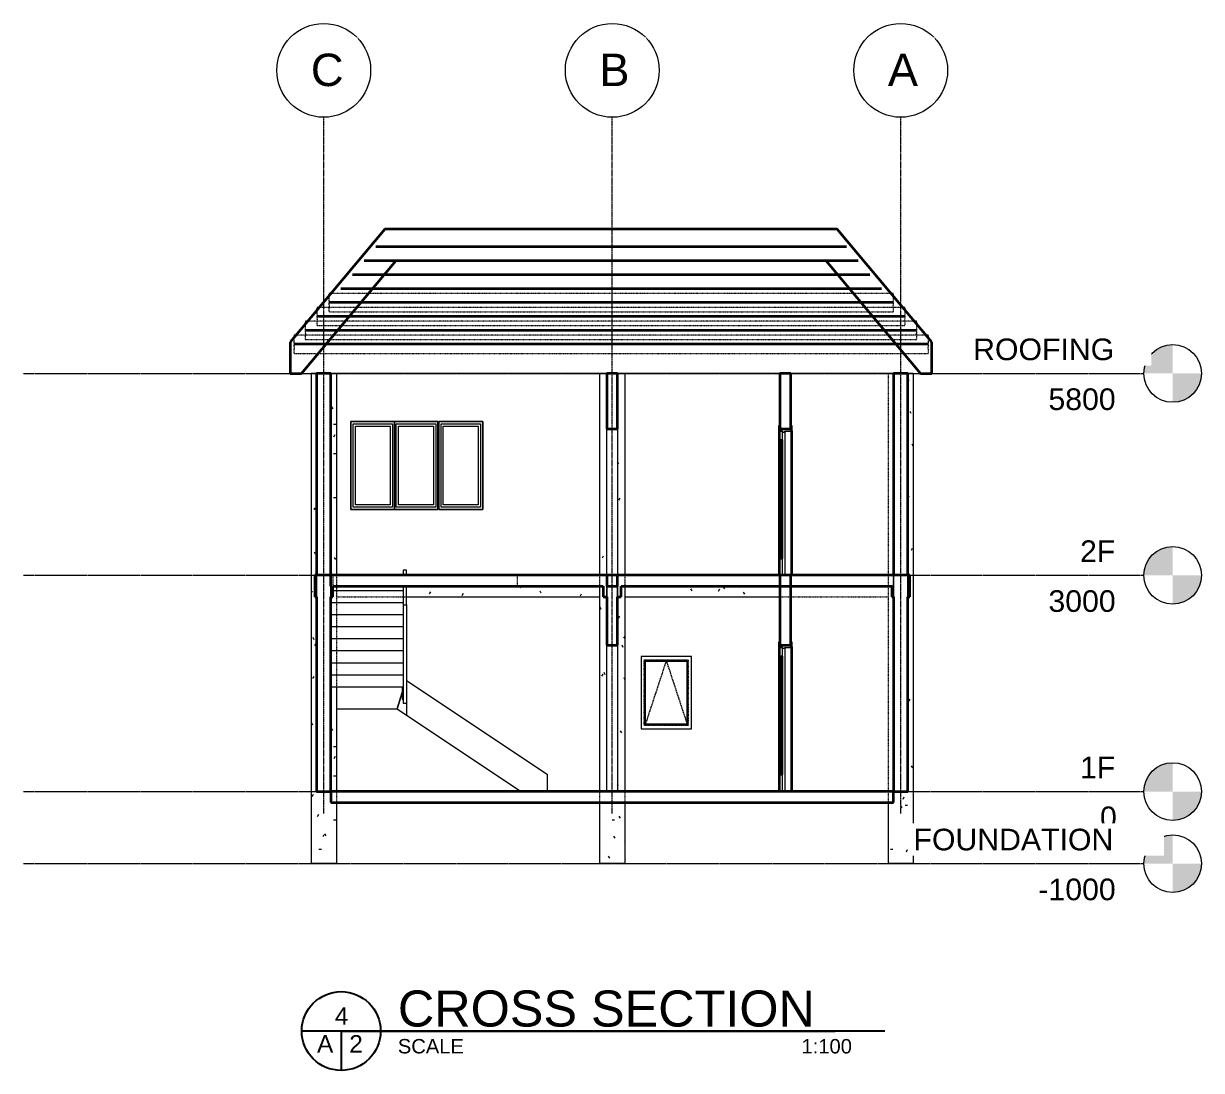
# Model space of a CAD drawing. Header units: inches. Extents: x -1 to 315328, y 6829 to 107833.
# Drawn here: x 106884 to 123216, y 67414 to 81937 of the extents above; entities that cross this region are included whole.
import ezdxf

# ---------------------------------------------------------------- set-up
doc = ezdxf.new("R2010")
doc.units = ezdxf.units.IN
doc.header["$MEASUREMENT"] = 0
for name, pattern in [('Center', [31.75, 6.35, -4.7625, 15.875, -4.7625]), ('Dash', [6.35, 3.175, -3.175]), ('Grid Line', [22.225, 12.7, -3.175, 3.175, -3.175])]:
    doc.linetypes.add(name, pattern=pattern)
for name, color, linetype, lineweight in [('A-DOOR', 31, 'Continuous', 18), ('A-DOOR-FRAM', 31, 'Continuous', 18), ('A-FLOR-LEVL', 51, 'Continuous', 9), ('A-GENM', 13, 'Continuous', 9), ('A-GLAZ', 151, 'Continuous', 18), ('A-ROOF', 132, 'Continuous', 9), ('A-WALL', 113, 'Continuous', 18), ('A-WALL-HDLN', 110, 'Dash', 18), ('S-BEAM', 12, 'Continuous', 9), ('S-BEAM-HDLN', 1, 'Dash', 9), ('S-COLS', 52, 'Continuous', 9), ('S-COLS-HDLN', 52, 'Dash', 9), ('S-FNDN', 32, 'Continuous', 18), ('S-GRID', 1, 'Continuous', 9), ('S-GRID-IDEN', 1, 'Continuous', 9), ('S-STRS', 31, 'Continuous', 9)]:
    doc.layers.add(name, color=color, linetype=linetype, lineweight=lineweight)
doc.layers.add('TEXTS', color=2, linetype='Continuous')
doc.styles.add('Arial', font='arial.ttf', dxfattribs={"height": 250})
doc.styles.add('Arial_1', font='arial.ttf', dxfattribs={"height": 450})
doc.styles.get("Standard").update_dxf_attribs({"font": 'arial.ttf'})
pattern_1 = [(0, (115042.62, 73735.8), (812.8, 203.2), [33.53, -576.07, 33.53, -3827.27]), (0, (115042.62, 73735.8), (812.8, 203.2), [-643.128, -576.072, 33.528, -1185.672, -2032]), (0, (115042.62, 73735.8), (812.8, 203.2), [-2438.4, 33.528, -576.072, 33.528, -1388.872]), (0, (115042.62, 73735.8), (812.8, 203.2), [-3081.53, -372.87, 33.53, -982.47]), (120, (115347.42, 73837.4), (-582.3764, 602.3054), [33.53, -576.07, 33.53, -3827.27]), (120, (115347.42, 73837.4), (-582.3764, 602.3054), [-643.128, -576.072, 33.528, -1185.672, -2032]), (120, (115347.42, 73837.4), (-582.3764, 602.3054), [-2438.4, 33.528, -576.072, 33.528, -1388.872]), (120, (115347.42, 73837.4), (-582.3764, 602.3054), [-3081.53, -372.87, 33.53, -982.47]), (240, (115449.02, 74243.8), (-230.4236, -805.5054), [33.53, -576.07, 33.53, -3827.27]), (240, (115449.02, 74243.8), (-230.4236, -805.5054), [-643.128, -576.072, 33.528, -1185.672, -2032]), (240, (115449.02, 74243.8), (-230.4236, -805.5054), [-2438.4, 33.528, -576.072, 33.528, -1388.872]), (240, (115449.02, 74243.8), (-230.4236, -805.5054), [-3081.53, -372.87, 33.53, -982.47])]

# ---------------------------------------------------------------- blocks, each defined once
blk = doc.blocks.new('Level - M_Level Head - Circle-11858-Section 2')
at = {"layer": 'A-FLOR-LEVL'}
h = blk.add_hatch(color=256, dxfattribs=at)
edge = h.paths.add_edge_path()
edge.add_line((4401, 0), (4001, 0))
edge.add_arc((4401, 0), 400, 90, 180, ccw=False)
edge.add_line((4401, 400), (4401, 0))
h = blk.add_hatch(color=256, dxfattribs=at)
edge = h.paths.add_edge_path()
edge.add_line((4401, -400), (4401, 0))
edge.add_line((4401, 0), (4801, 0))
edge.add_arc((4401, 0), 400, 270, 360, ccw=False)
blk.add_circle((4401, 0), 400, dxfattribs=at)
blk = doc.blocks.new('Grid - M_Grid Head - Circle-11575-Section 2')
at = {"layer": 'S-GRID-IDEN'}
blk.add_circle((-7369, 10004), 650, dxfattribs=at)
blk = doc.blocks.new('Window-Awning-Single - 24_ x 36_-478943-Section 2')
at = {"layer": 'A-GLAZ', "linetype": 'Center', "lineweight": 9}
for q in [(-2912, 927), (-2328, 927)]:
    blk.add_line((-2620, 1816), q, dxfattribs=at)
at = {"layer": 'A-GLAZ'}
for p, q in [((-2906, 1810), (-2334, 1810)), ((-2906, 947), (-2906, 1810)), ((-2334, 1810), (-2334, 947)), ((-2906, 933), (-2906, 946)), ((-2334, 933), (-2906, 933)), ((-2334, 946), (-2334, 933))]:
    blk.add_line(p, q, dxfattribs=at)
blk = doc.blocks.new('Trim-Window-Interior-Flat - Picture Frame-478947-Section 2')
at = {"layer": 'A-GENM'}
for p, q in [((-2271, 1873), (-2969, 1873)), ((-2969, 1873), (-2969, 870)), ((-2912, 927), (-2912, 1816)), ((-2912, 1816), (-2328, 1816)), ((-2328, 1816), (-2328, 927)), ((-2271, 870), (-2271, 1873)), ((-2969, 870), (-2271, 870)), ((-2328, 927), (-2912, 927))]:
    blk.add_line(p, q, dxfattribs=at)
blk = doc.blocks.new('Instance-Window-Fixed - 24_ x 48_-480668-Section 2')
at = {"layer": 'A-GLAZ'}
for p, q in [((-6994, 5134), (-6994, 3914)), ((-6385, 5134), (-6994, 5134)), ((-6963, 5102), (-6417, 5102)), ((-6963, 3946), (-6963, 5102)), ((-6931, 5070), (-6448, 5070)), ((-6931, 3978), (-6931, 5070)), ((-6448, 5070), (-6448, 3978)), ((-6417, 5102), (-6417, 3946)), ((-6385, 3914), (-6385, 5134)), ((-6417, 3946), (-6963, 3946)), ((-6448, 3978), (-6931, 3978)), ((-6994, 3914), (-6385, 3914))]:
    blk.add_line(p, q, dxfattribs=at)
blk = doc.blocks.new('Instance-Window-Fixed - 24_ x 48_-V1-Section 2')
at = {"layer": 'A-GLAZ'}
for p, q in [((-6394, 5134), (-6394, 3914)), ((-5785, 5134), (-6394, 5134)), ((-6363, 5102), (-5817, 5102)), ((-6363, 3946), (-6363, 5102)), ((-6331, 5070), (-5848, 5070)), ((-6331, 3978), (-6331, 5070)), ((-5848, 5070), (-5848, 3978)), ((-5817, 5102), (-5817, 3946)), ((-5785, 3914), (-5785, 5134)), ((-5817, 3946), (-6363, 3946)), ((-5848, 3978), (-6331, 3978)), ((-6394, 3914), (-5785, 3914))]:
    blk.add_line(p, q, dxfattribs=at)
blk = doc.blocks.new('Instance-Window-Fixed - 24_ x 48_-V2-Section 2')
at = {"layer": 'A-GLAZ'}
for p, q in [((-5774, 5134), (-5774, 3914)), ((-5164, 5134), (-5774, 5134)), ((-5742, 5102), (-5196, 5102)), ((-5742, 3946), (-5742, 5102)), ((-5711, 5070), (-5228, 5070)), ((-5711, 3978), (-5711, 5070)), ((-5228, 5070), (-5228, 3978)), ((-5196, 5102), (-5196, 3946)), ((-5164, 3914), (-5164, 5134)), ((-5196, 3946), (-5742, 3946)), ((-5228, 3978), (-5711, 3978)), ((-5774, 3914), (-5164, 3914))]:
    blk.add_line(p, q, dxfattribs=at)
blk = doc.blocks.new('Instance-Window-Fixed - 24_ x 48_-V3-Section 2')
at = {"layer": 'A-GLAZ'}
for p, q in [((-7495, 3914), (-7495, 3933)), ((-7495, 3933), (-7469, 3933)), ((-7469, 3914), (-7495, 3914))]:
    blk.add_line(p, q, dxfattribs=at)
blk = doc.blocks.new('M_Door-Interior-Single-1_Panel-Wood - M_Door-Interior-Single-1_Panel-Wood-540909-Section 2')
at = {"layer": 'A-DOOR', "lineweight": 9}
for p, q in [((-1064, 2071), (-1064, 2006)), ((-1044, 2071), (-1064, 2071)), ((-1064, 2006), (-1044, 2006)), ((-1064, 2006), (-1064, 0)), ((-1044, 2025), (-1044, 2071)), ((-1044, 2006), (-1044, 2019)), ((-894, 2071), (-894, 2025)), ((-874, 2071), (-894, 2071)), ((-894, 2019), (-894, 2006)), ((-894, 2006), (-874, 2006)), ((-874, 2006), (-874, 2071)), ((-874, 2006), (-874, 0))]:
    blk.add_line(p, q, dxfattribs=at)
at = {"layer": 'A-DOOR'}
for p, q in [((-1009, 2000), (-1044, 2000)), ((-1044, 2000), (-1044, 1880)), ((-1009, 1880), (-1009, 2000)), ((-1044, 1880), (-1009, 1880)), ((-1044, 230), (-1044, 1880)), ((-1021, 1880), (-1033, 1880)), ((-1033, 1880), (-1033, 230)), ((-1021, 230), (-1021, 1880)), ((-1009, 1880), (-1009, 230)), ((-1009, 230), (-1044, 230)), ((-1044, 230), (-1044, 0)), ((-1033, 230), (-1021, 230)), ((-1009, 0), (-1009, 230)), ((-1044, 0), (-1009, 0))]:
    blk.add_line(p, q, dxfattribs=at)
at = {"layer": 'A-DOOR-FRAM'}
for p, q in [((-1044, 2019), (-1044, 2025)), ((-1044, 2025), (-894, 2025)), ((-894, 2019), (-1044, 2019)), ((-1044, 2019), (-1044, 2000)), ((-1044, 2000), (-1009, 2000)), ((-1009, 2000), (-1009, 1987)), ((-1009, 1987), (-975, 1987)), ((-975, 1987), (-975, 2000)), ((-975, 2000), (-894, 2000)), ((-975, 1987), (-975, 0)), ((-894, 2025), (-894, 2019)), ((-894, 2000), (-894, 2019)), ((-894, 2000), (-894, 0))]:
    blk.add_line(p, q, dxfattribs=at)
blk = doc.blocks.new('M_Door-Interior-Single-1_Panel-Wood - M_Door-Interior-Single-1_Panel-Wood-V4-Section 2')
at = {"layer": 'A-DOOR', "lineweight": 9}
for p, q in [((-1064, 5071), (-1064, 5006)), ((-1044, 5071), (-1064, 5071)), ((-1044, 5025), (-1044, 5071)), ((-894, 5071), (-894, 5025)), ((-874, 5071), (-894, 5071)), ((-874, 5006), (-874, 5071)), ((-1064, 5006), (-1044, 5006)), ((-1064, 5006), (-1064, 3000)), ((-1044, 5006), (-1044, 5019)), ((-894, 5019), (-894, 5006)), ((-894, 5006), (-874, 5006)), ((-874, 5006), (-874, 3000))]:
    blk.add_line(p, q, dxfattribs=at)
at = {"layer": 'A-DOOR'}
for p, q in [((-1009, 5000), (-1044, 5000)), ((-1044, 5000), (-1044, 4880)), ((-1009, 4880), (-1009, 5000)), ((-1044, 4880), (-1009, 4880)), ((-1044, 3230), (-1044, 4880)), ((-1021, 4880), (-1033, 4880)), ((-1033, 4880), (-1033, 3230)), ((-1021, 3230), (-1021, 4880)), ((-1009, 4880), (-1009, 3230)), ((-1009, 3230), (-1044, 3230)), ((-1044, 3230), (-1044, 3000)), ((-1033, 3230), (-1021, 3230)), ((-1009, 3000), (-1009, 3230)), ((-1044, 3000), (-1009, 3000))]:
    blk.add_line(p, q, dxfattribs=at)
at = {"layer": 'A-DOOR-FRAM'}
for p, q in [((-1044, 5019), (-1044, 5025)), ((-1044, 5025), (-894, 5025)), ((-894, 5019), (-1044, 5019)), ((-1044, 5019), (-1044, 5000)), ((-1044, 5000), (-1009, 5000)), ((-1009, 5000), (-1009, 4987)), ((-1009, 4987), (-975, 4987)), ((-975, 4987), (-975, 5000)), ((-975, 5000), (-894, 5000)), ((-975, 4987), (-975, 3000)), ((-894, 5025), (-894, 5019)), ((-894, 5000), (-894, 5019)), ((-894, 5000), (-894, 3000))]:
    blk.add_line(p, q, dxfattribs=at)
blk = doc.blocks.new('M_HSS Square - HSS203_2X203_2X9_5-450886-Section 2')
at = {"layer": 'S-BEAM'}
for p, q in [((-7268, 6910), (-7296, 6910)), ((-7296, 6910), (-7296, 6898)), ((-7296, 6877), (-7296, 6898)), ((525, 6910), (497, 6910)), ((525, 6898), (525, 6910)), ((525, 6898), (525, 6877))]:
    blk.add_line(p, q, dxfattribs=at)
at = {"layer": 'S-BEAM-HDLN'}
for p, q in [((-7296, 6910), (-7296, 6910)), ((-7296, 6746), (-7296, 6877)), ((497, 6910), (-7268, 6910)), ((525, 6910), (525, 6910)), ((525, 6877), (525, 6746)), ((-7296, 6746), (-7296, 6721)), ((-7296, 6658), (-7296, 6721)), ((525, 6721), (525, 6746)), ((525, 6721), (525, 6658)), ((-7296, 6658), (-7296, 6656)), ((-7296, 6656), (525, 6656)), ((525, 6656), (525, 6658))]:
    blk.add_line(p, q, dxfattribs=at)
blk = doc.blocks.new('M_HSS Square - HSS203_2X203_2X9_5-450887-Section 2')
at = {"layer": 'S-BEAM'}
for p, q in [((-7430, 6717), (-7458, 6717)), ((-7458, 6717), (-7458, 6705)), ((-7458, 6684), (-7458, 6705)), ((686, 6717), (658, 6717)), ((686, 6705), (686, 6717)), ((686, 6705), (686, 6684))]:
    blk.add_line(p, q, dxfattribs=at)
at = {"layer": 'S-BEAM-HDLN'}
for p, q in [((-7458, 6717), (-7458, 6717)), ((658, 6717), (-7430, 6717)), ((686, 6717), (686, 6717)), ((-7458, 6553), (-7458, 6684)), ((-7458, 6553), (-7458, 6528)), ((686, 6684), (686, 6553)), ((686, 6528), (686, 6553)), ((-7458, 6465), (-7458, 6528)), ((-7458, 6465), (-7458, 6463)), ((-7458, 6463), (686, 6463)), ((686, 6528), (686, 6465)), ((686, 6463), (686, 6465))]:
    blk.add_line(p, q, dxfattribs=at)
blk = doc.blocks.new('M_HSS Square - HSS203_2X203_2X9_5-450888-Section 2')
at = {"layer": 'S-BEAM'}
for p, q in [((-7592, 6524), (-7620, 6524)), ((-7620, 6524), (-7620, 6513)), ((-7620, 6491), (-7620, 6513)), ((848, 6524), (820, 6524)), ((848, 6513), (848, 6524)), ((848, 6513), (848, 6491))]:
    blk.add_line(p, q, dxfattribs=at)
at = {"layer": 'S-BEAM-HDLN'}
for p, q in [((-7620, 6524), (-7620, 6524)), ((-7620, 6360), (-7620, 6491)), ((820, 6524), (-7592, 6524)), ((848, 6524), (848, 6524)), ((848, 6491), (848, 6360)), ((-7620, 6360), (-7620, 6336)), ((-7620, 6272), (-7620, 6336)), ((-7620, 6272), (-7620, 6270)), ((-7620, 6270), (848, 6270)), ((848, 6336), (848, 6360)), ((848, 6336), (848, 6272)), ((848, 6270), (848, 6272))]:
    blk.add_line(p, q, dxfattribs=at)
blk = doc.blocks.new('M_HSS Square - HSS203_2X203_2X9_5-450889-Section 2')
at = {"layer": 'S-BEAM'}
for p, q in [((-7754, 6331), (-7781, 6331)), ((-7781, 6331), (-7781, 6320)), ((-7781, 6298), (-7781, 6320)), ((1010, 6331), (982, 6331)), ((1010, 6320), (1010, 6331)), ((1010, 6320), (1010, 6298))]:
    blk.add_line(p, q, dxfattribs=at)
at = {"layer": 'S-BEAM-HDLN'}
for p, q in [((-7781, 6331), (-7781, 6331)), ((-7781, 6168), (-7781, 6298)), ((982, 6331), (-7753, 6331)), ((1010, 6331), (1010, 6331)), ((1010, 6298), (1010, 6168)), ((-7781, 6168), (-7781, 6143)), ((-7781, 6079), (-7781, 6143)), ((-7781, 6079), (-7781, 6078)), ((-7781, 6078), (1010, 6078)), ((1010, 6143), (1010, 6168)), ((1010, 6143), (1010, 6079)), ((1010, 6078), (1010, 6079))]:
    blk.add_line(p, q, dxfattribs=at)

msp = doc.modelspace()

# ---------------------------------------------------------------- hatches: boundary and pattern name
at = {"layer": 'S-BEAM'}
h = msp.add_hatch(dxfattribs=at)
h.set_pattern_fill('FP_1', color=256, style=0, pattern_type=2)
h.set_pattern_definition(pattern_1)
h.paths.add_polyline_path([(114870.68846, 73982.98509), (114870.68846, 74132.98509), (112195.68846, 74132.98509), (112195.68846, 73982.98509), (112645.12369, 73982.98509)])
h = msp.add_hatch(dxfattribs=at)
h.set_pattern_fill('FP_1', color=256, style=0, pattern_type=2)
h.set_pattern_definition(pattern_1)
h.paths.add_polyline_path([(115220.68846, 73982.98509), (117370.68846, 73982.98509), (117370.68846, 74132.98509), (115220.68846, 74132.98509)])
at = {"layer": 'S-COLS'}
h = msp.add_hatch(dxfattribs=at)
h.set_pattern_fill('FP_1', color=256, style=0, pattern_type=2)
h.set_pattern_definition(pattern_1)
h.paths.add_polyline_path([(111145.68846, 71282.98509), (111220.68846, 71282.98509), (111220.68846, 72732.98509), (111145.68846, 72732.98509), (111145.68846, 72429.71428)])
h.paths.add_polyline_path([(111220.68846, 70282.98509), (111220.68846, 71132.98509), (111145.68846, 71132.98509), (111145.68846, 71282.98509), (110945.68846, 71282.98509), (110945.68846, 73982.98509), (110920.68846, 73982.98509), (110920.68846, 74282.98509), (110945.68846, 74282.98509), (110945.68846, 77082.98509), (110870.68846, 77082.98509), (110870.68846, 70282.98509)])
h.paths.add_polyline_path([(111170.68846, 74282.98509), (111220.68846, 74282.98509), (111220.68846, 77082.98509), (111145.68846, 77082.98509), (111145.68846, 74282.98509)])
h = msp.add_hatch(dxfattribs=at)
h.set_pattern_fill('FP_1', color=256, style=0, pattern_type=2)
h.set_pattern_definition(pattern_1)
h.paths.add_polyline_path([(115042.61571, 70282.98509), (115220.68846, 70282.98509), (115220.68846, 71132.98509), (114870.68846, 71132.98509), (114870.68846, 70282.98509)])
h.paths.add_polyline_path([(115183.92375, 71282.98509), (115220.68846, 71282.98509), (115220.68846, 74132.98509), (115170.68846, 74132.98509), (115170.68846, 73982.98509), (115120.68846, 73982.98509), (115120.68846, 71282.98509)])
h.paths.add_polyline_path([(114870.68846, 71282.98509), (114970.68846, 71282.98509), (114970.68846, 73982.98509), (114920.68846, 73982.98509), (114920.68846, 74132.98509), (114870.68846, 74132.98509), (114870.68846, 73982.98509)])
h.paths.add_polyline_path([(114870.68846, 74282.98509), (114970.68846, 74282.98509), (114970.68846, 77082.98509), (114870.68846, 77082.98509), (114870.68846, 74925.31739)])
h.paths.add_polyline_path([(115161.86493, 74282.98509), (115220.68846, 74282.98509), (115220.68846, 77082.98509), (115120.68846, 77082.98509), (115120.68846, 74282.98509)])
h = msp.add_hatch(dxfattribs=at)
h.set_pattern_fill('FP_1', color=256, style=0, pattern_type=2)
h.set_pattern_definition(pattern_1)
h.paths.add_polyline_path([(119220.68846, 70282.98509), (119220.68846, 77082.98509), (119145.68846, 77082.98509), (119145.68846, 74282.98509), (119170.68846, 74282.98509), (119170.68846, 73982.98509), (119145.68846, 73982.98509), (119145.68846, 71282.98509), (118945.68846, 71282.98509), (118945.68846, 71132.98509), (118870.68846, 71132.98509), (118870.68846, 70282.98509), (118945.68846, 70282.98509)])

# ---------------------------------------------------------------- linework, layer by layer
at = {"layer": 'A-FLOR-LEVL', "linetype": 'Center'}
for p, q in [((106883.85528, 77082.98509), (122415.69193, 77082.98509)), ((106883.85528, 74282.98509), (122415.69193, 74282.98509)), ((106883.85528, 71282.98509), (122415.69193, 71282.98509)), ((106883.85528, 70282.98509), (122415.69193, 70282.98509))]:
    msp.add_line(p, q, dxfattribs=at)
at = {"layer": 'A-ROOF', "lineweight": 35}
for p, q in [((111893.46836, 79082.497), (110579.46313, 77516.52655)), ((118165.4579, 79082.497), (111893.46836, 79082.497)), ((119479.46313, 77516.52655), (118165.4579, 79082.497)), ((110737.84157, 77082.98509), (112051.8468, 78648.95555)), ((112051.8468, 78648.95555), (118007.07946, 78648.95555)), ((118007.07946, 78648.95555), (119321.08469, 77082.98509)), ((110579.46313, 77516.52655), (110579.46313, 77082.98509)), ((110579.46313, 77516.52655), (110579.46313, 77082.98509)), ((119479.46313, 77082.98509), (119479.46313, 77516.52655)), ((119479.46313, 77082.98509), (119479.46313, 77516.52655)), ((110579.46313, 77082.98509), (110737.84157, 77082.98509)), ((110579.46313, 77082.98509), (110737.84157, 77082.98509)), ((119321.08469, 77082.98509), (119479.46313, 77082.98509)), ((119321.08469, 77082.98509), (119479.46313, 77082.98509))]:
    msp.add_line(p, q, dxfattribs=at)
at = {"layer": 'A-ROOF'}
for p, q in [((110737.84157, 77082.98509), (110870.68846, 77082.98509)), ((110737.84157, 77082.98509), (110870.68846, 77082.98509)), ((119220.68846, 77082.98509), (119321.08469, 77082.98509)), ((119220.68846, 77082.98509), (119321.08469, 77082.98509))]:
    msp.add_line(p, q, dxfattribs=at)
at = {"layer": 'A-WALL', "lineweight": 35}
for p, q in [((110945.68846, 77082.98509), (110945.68846, 74282.98509)), ((111145.68846, 77082.98509), (110945.68846, 77082.98509)), ((110945.68846, 77082.98509), (110945.68846, 74282.98509)), ((111145.68846, 77082.98509), (110945.68846, 77082.98509)), ((111145.68846, 74132.98509), (111145.68846, 77082.98509)), ((111145.68846, 74132.98509), (111145.68846, 77082.98509)), ((114970.68846, 77082.98509), (114970.68846, 76314.98509)), ((115120.68846, 77082.98509), (114970.68846, 77082.98509)), ((114970.68846, 77082.98509), (114970.68846, 76314.98509)), ((115120.68846, 77082.98509), (114970.68846, 77082.98509)), ((115120.68846, 76314.98509), (115120.68846, 77082.98509)), ((115120.68846, 76314.98509), (115120.68846, 77082.98509)), ((117520.68846, 77082.98509), (117370.68846, 77082.98509)), ((117370.68846, 77082.98509), (117370.68846, 76314.98509)), ((117520.68846, 77082.98509), (117370.68846, 77082.98509)), ((117370.68846, 77082.98509), (117370.68846, 76307.98509)), ((117520.68846, 76314.98509), (117520.68846, 77082.98509)), ((117520.68846, 76307.98509), (117520.68846, 77082.98509)), ((118945.68846, 77082.98509), (118945.68846, 74282.98509)), ((119145.68846, 77082.98509), (118945.68846, 77082.98509)), ((118945.68846, 77082.98509), (118945.68846, 74282.98509)), ((119145.68846, 77082.98509), (118945.68846, 77082.98509)), ((119145.68846, 74282.98509), (119145.68846, 77082.98509)), ((119145.68846, 74282.98509), (119145.68846, 77082.98509)), ((114970.68846, 76314.98509), (115120.68846, 76314.98509)), ((114970.68846, 76314.98509), (115120.68846, 76314.98509)), ((117370.68846, 76314.98509), (117520.68846, 76314.98509)), ((110945.68846, 74282.98509), (110920.68846, 74282.98509)), ((110920.68846, 74282.98509), (110920.68846, 73982.98509)), ((111145.68846, 74282.98509), (110945.68846, 74282.98509)), ((111145.68846, 74282.98509), (110945.68846, 74282.98509)), ((114970.68846, 74282.98509), (114970.68846, 74132.98509)), ((114970.68846, 74282.98509), (114970.68846, 74132.98509)), ((115120.68846, 74132.98509), (115120.68846, 74282.98509)), ((115120.68846, 74132.98509), (115120.68846, 74282.98509)), ((117370.68846, 74282.98509), (117370.68846, 73314.98509)), ((117370.68846, 74282.98509), (117370.68846, 73307.98509)), ((117520.68846, 73314.98509), (117520.68846, 74282.98509)), ((117520.68846, 73307.98509), (117520.68846, 74282.98509)), ((119145.68846, 74282.98509), (118945.68846, 74282.98509)), ((119145.68846, 74282.98509), (118945.68846, 74282.98509)), ((119170.68846, 74282.98509), (119145.68846, 74282.98509)), ((119170.68846, 73982.98509), (119170.68846, 74282.98509)), ((111170.68846, 73982.98509), (111170.68846, 74132.98509)), ((114920.68846, 74132.98509), (114920.68846, 73982.98509)), ((115170.68846, 73982.98509), (115170.68846, 74132.98509)), ((118920.68846, 74132.98509), (118920.68846, 73982.98509)), ((110920.68846, 73982.98509), (110945.68846, 73982.98509)), ((110945.68846, 73982.98509), (110945.68846, 71282.98509)), ((110945.68846, 73982.98509), (110945.68846, 71282.98509)), ((111145.68846, 73982.98509), (111170.68846, 73982.98509)), ((111145.68846, 71282.98509), (111145.68846, 73982.98509)), ((111145.68846, 71282.98509), (111145.68846, 73982.98509)), ((114920.68846, 73982.98509), (114970.68846, 73982.98509)), ((114970.68846, 73982.98509), (114970.68846, 73314.98509)), ((114970.68846, 73982.98509), (114970.68846, 73314.98509)), ((115120.68846, 73982.98509), (115170.68846, 73982.98509)), ((115120.68846, 73314.98509), (115120.68846, 73982.98509)), ((115120.68846, 73314.98509), (115120.68846, 73982.98509)), ((118920.68846, 73982.98509), (118945.68846, 73982.98509)), ((118945.68846, 73982.98509), (118945.68846, 71282.98509)), ((118945.68846, 73982.98509), (118945.68846, 71282.98509)), ((119145.68846, 73982.98509), (119170.68846, 73982.98509)), ((119145.68846, 71282.98509), (119145.68846, 73982.98509)), ((119145.68846, 71282.98509), (119145.68846, 73982.98509)), ((114970.68846, 73314.98509), (115120.68846, 73314.98509)), ((114970.68846, 73314.98509), (115120.68846, 73314.98509)), ((117370.68846, 73314.98509), (117520.68846, 73314.98509)), ((110945.68846, 71282.98509), (111145.68846, 71282.98509)), ((110945.68846, 71282.98509), (111145.68846, 71282.98509)), ((118945.68846, 71282.98509), (119145.68846, 71282.98509)), ((118945.68846, 71282.98509), (119145.68846, 71282.98509))]:
    msp.add_line(p, q, dxfattribs=at)
at = {"layer": 'A-WALL'}
for p, q in [((114870.68846, 77082.98509), (111220.68846, 77082.98509)), ((114870.68846, 77082.98509), (111220.68846, 77082.98509)), ((117370.68846, 77082.98509), (115220.68846, 77082.98509)), ((117370.68846, 77082.98509), (115220.68846, 77082.98509)), ((118945.68846, 77082.98509), (117520.68846, 77082.98509)), ((118945.68846, 77082.98509), (117520.68846, 77082.98509)), ((111420.68846, 75197.38509), (111420.68846, 76416.58509)), ((111420.68846, 76416.58509), (112630.28846, 76416.58509)), ((112630.28846, 76416.58509), (112630.28846, 75197.38509)), ((112641.08846, 75197.38509), (112641.08846, 76416.58509)), ((112641.08846, 76416.58509), (113250.68846, 76416.58509)), ((113250.68846, 76416.58509), (113250.68846, 75197.38509)), ((114970.68846, 74282.98509), (114970.68846, 76314.98509)), ((114970.68846, 74282.98509), (114970.68846, 76314.98509)), ((115120.68846, 76314.98509), (115120.68846, 74282.98509)), ((115120.68846, 76314.98509), (115120.68846, 74282.98509)), ((117370.68846, 74282.98509), (117370.68846, 76314.98509)), ((117520.68846, 76314.98509), (117520.68846, 74282.98509)), ((112630.28846, 75197.38509), (111420.68846, 75197.38509)), ((113250.68846, 75197.38509), (112641.08846, 75197.38509)), ((110945.68846, 74282.98509), (110945.68846, 73982.98509)), ((118945.68846, 74282.98509), (118945.68846, 73982.98509)), ((119145.68846, 73982.98509), (119145.68846, 74282.98509)), ((111145.68846, 73982.98509), (111145.68846, 74132.98509)), ((114970.68846, 74132.98509), (114970.68846, 73982.98509)), ((115120.68846, 73982.98509), (115120.68846, 74132.98509)), ((114970.68846, 71282.98509), (114970.68846, 73314.98509)), ((114970.68846, 71282.98509), (114970.68846, 73314.98509)), ((115120.68846, 73314.98509), (115120.68846, 71282.98509)), ((115120.68846, 73314.98509), (115120.68846, 71282.98509)), ((117370.68846, 71282.98509), (117370.68846, 73314.98509)), ((117520.68846, 73314.98509), (117520.68846, 71282.98509))]:
    msp.add_line(p, q, dxfattribs=at)
at = {"layer": 'A-WALL-HDLN'}
for p, q in [((118945.68846, 73982.98509), (118945.68846, 74282.98509)), ((115490.53846, 72197.38509), (115490.53846, 73111.78509)), ((115490.53846, 73111.78509), (116100.13846, 73111.78509)), ((116100.13846, 73111.78509), (116100.13846, 72197.38509)), ((116100.13846, 72197.38509), (115490.53846, 72197.38509))]:
    msp.add_line(p, q, dxfattribs=at)
at = {"layer": 'S-BEAM', "lineweight": 35}
for p, q in [((118292.51393, 78837.4302), (111766.41233, 78837.4302)), ((118454.32471, 78644.59161), (111604.60155, 78644.59161)), ((118616.1355, 78451.75303), (111442.79076, 78451.75303)), ((118777.94629, 78258.91444), (111280.97997, 78258.91444)), ((118939.75707, 78066.07585), (111119.16919, 78066.07585)), ((119101.56786, 77873.23727), (110957.3584, 77873.23727)), ((119263.37865, 77680.39868), (110795.54761, 77680.39868)), ((119425.18943, 77487.56009), (110633.73683, 77487.56009)), ((110945.68846, 74282.98509), (110920.68846, 74282.98509)), ((110920.68846, 74282.98509), (110920.68846, 73982.98509)), ((119170.68846, 74282.98509), (119145.68846, 74282.98509)), ((119170.68846, 73982.98509), (119170.68846, 74282.98509)), ((111170.68846, 73982.98509), (111170.68846, 74132.98509)), ((114920.68846, 74132.98509), (114920.68846, 73982.98509)), ((115170.68846, 73982.98509), (115170.68846, 74132.98509)), ((118920.68846, 74132.98509), (118920.68846, 73982.98509)), ((110920.68846, 73982.98509), (110945.68846, 73982.98509)), ((111145.68846, 73982.98509), (111170.68846, 73982.98509)), ((114920.68846, 73982.98509), (114970.68846, 73982.98509)), ((115120.68846, 73982.98509), (115170.68846, 73982.98509)), ((118920.68846, 73982.98509), (118945.68846, 73982.98509)), ((119145.68846, 73982.98509), (119170.68846, 73982.98509))]:
    msp.add_line(p, q, dxfattribs=at)
at = {"layer": 'S-BEAM'}
for p, q in [((110945.68846, 73982.98509), (110945.68846, 74282.98509)), ((119145.68846, 74282.98509), (119145.68846, 73982.98509)), ((111145.68846, 74132.98509), (111145.68846, 73982.98509)), ((114970.68846, 73982.98509), (114970.68846, 74132.98509)), ((115120.68846, 74132.98509), (115120.68846, 73982.98509)), ((118945.68846, 73982.98509), (118945.68846, 74132.98509)), ((112195.68846, 73982.98509), (114870.68846, 73982.98509)), ((112195.68846, 73982.98509), (114870.68846, 73982.98509)), ((115220.68846, 73982.98509), (117370.68846, 73982.98509)), ((115220.68846, 73982.98509), (117370.68846, 73982.98509))]:
    msp.add_line(p, q, dxfattribs=at)
at = {"layer": 'S-BEAM-HDLN'}
for p, q in [((111170.68846, 74282.98509), (111170.68846, 74132.98509)), ((111170.68846, 74282.98509), (111170.68846, 74132.98509)), ((113732.0114, 74132.98509), (113732.0114, 74282.98509)), ((113732.0114, 74132.98509), (113732.0114, 74282.98509)), ((118945.68846, 74132.98509), (118920.73807, 74132.98509)), ((118945.68846, 74132.98509), (118920.73807, 74132.98509)), ((111220.68846, 73982.98509), (112195.63885, 73982.98509)), ((111220.68846, 73982.98509), (112195.63885, 73982.98509)), ((117370.73807, 73982.98509), (118870.68846, 73982.98509)), ((117370.73807, 73982.98509), (118870.68846, 73982.98509))]:
    msp.add_line(p, q, dxfattribs=at)
at = {"layer": 'S-COLS'}
for p, q in [((110870.68846, 77082.98509), (110870.68846, 70282.98509)), ((110945.68846, 77082.98509), (110870.68846, 77082.98509)), ((110945.68846, 77082.98509), (110870.68846, 77082.98509)), ((111220.68846, 77082.98509), (111145.68846, 77082.98509)), ((111220.68846, 77082.98509), (111145.68846, 77082.98509)), ((111220.68846, 77082.98509), (111220.68846, 74282.98509)), ((111220.68846, 77082.98509), (111220.68846, 74282.98509)), ((114870.68846, 77082.98509), (114870.68846, 74282.98509)), ((114970.68846, 77082.98509), (114870.68846, 77082.98509)), ((114870.68846, 77082.98509), (114870.68846, 74282.98509)), ((114970.68846, 77082.98509), (114870.68846, 77082.98509)), ((115220.68846, 77082.98509), (115120.68846, 77082.98509)), ((115220.68846, 77082.98509), (115120.68846, 77082.98509)), ((115220.68846, 77082.98509), (115220.68846, 74282.98509)), ((115220.68846, 77082.98509), (115220.68846, 74282.98509)), ((119220.68846, 77082.98509), (119145.68846, 77082.98509)), ((119220.68846, 77082.98509), (119145.68846, 77082.98509)), ((119220.68846, 77082.98509), (119220.68846, 70282.98509)), ((114870.68846, 74132.98509), (114870.68846, 71282.98509)), ((114870.68846, 74132.98509), (114870.68846, 71282.98509)), ((115220.68846, 74132.98509), (115220.68846, 71282.98509)), ((115220.68846, 74132.98509), (115220.68846, 71282.98509)), ((111220.68846, 72732.98509), (111220.68846, 71282.98509)), ((111220.68846, 72732.98509), (111220.68846, 71282.98509)), ((111220.68846, 71132.98509), (111220.68846, 70282.98509)), ((114870.68846, 71132.98509), (114870.68846, 70282.98509)), ((115220.68846, 71132.98509), (115220.68846, 70282.98509)), ((118870.68846, 71132.98509), (118870.68846, 70282.98509)), ((111220.68846, 70282.98509), (110870.68846, 70282.98509)), ((115220.68846, 70282.98509), (114870.68846, 70282.98509)), ((119220.68846, 70282.98509), (118870.68846, 70282.98509))]:
    msp.add_line(p, q, dxfattribs=at)
at = {"layer": 'S-COLS-HDLN'}
for p, q in [((118870.68846, 77082.98509), (118870.68846, 71133.0347)), ((118870.68846, 77082.98509), (118870.68846, 71133.0347)), ((111220.68846, 74282.93548), (111220.68846, 72733.0347)), ((111220.68846, 74282.93548), (111220.68846, 72733.0347)), ((114870.68846, 74282.93548), (114870.68846, 74133.0347)), ((114870.68846, 74282.93548), (114870.68846, 74133.0347)), ((115220.68846, 74282.93548), (115220.68846, 74133.0347)), ((115220.68846, 74282.93548), (115220.68846, 74133.0347)), ((111220.68846, 71282.93548), (111220.68846, 71133.0347)), ((111220.68846, 71282.93548), (111220.68846, 71133.0347)), ((114870.68846, 71282.93548), (114870.68846, 71133.0347)), ((114870.68846, 71282.93548), (114870.68846, 71133.0347)), ((115220.68846, 71282.93548), (115220.68846, 71133.0347)), ((115220.68846, 71282.93548), (115220.68846, 71133.0347))]:
    msp.add_line(p, q, dxfattribs=at)
at = {"layer": 'S-FNDN', "lineweight": 35}
for p, q in [((118945.68846, 74282.98509), (111145.68846, 74282.98509)), ((118945.68846, 74282.98509), (111145.68846, 74282.98509)), ((111170.68846, 74132.98509), (114920.68846, 74132.98509)), ((111170.68846, 74132.98509), (114920.68846, 74132.98509)), ((114970.68846, 74132.98509), (115120.68846, 74132.98509)), ((114970.68846, 74132.98509), (115120.68846, 74132.98509)), ((115170.68846, 74132.98509), (118920.68846, 74132.98509)), ((115170.68846, 74132.98509), (118920.68846, 74132.98509)), ((118945.68846, 71282.98509), (111145.68846, 71282.98509)), ((111145.68846, 71282.98509), (111145.68846, 71132.98509)), ((118945.68846, 71282.98509), (111145.68846, 71282.98509)), ((111145.68846, 71282.98509), (111145.68846, 71132.98509)), ((118945.68846, 71132.98509), (118945.68846, 71282.98509)), ((118945.68846, 71132.98509), (118945.68846, 71282.98509)), ((111145.68846, 71132.98509), (118945.68846, 71132.98509)), ((111145.68846, 71132.98509), (118945.68846, 71132.98509))]:
    msp.add_line(p, q, dxfattribs=at)
at = {"layer": 'S-GRID', "linetype": 'Grid Line'}
for p, q in [((111045.68846, 70978.18509), (111045.68846, 80636.71411)), ((115045.68846, 70978.18509), (115045.68846, 80636.71411)), ((119045.68846, 70978.18509), (119045.68846, 80636.71411))]:
    msp.add_line(p, q, dxfattribs=at)
at = {"layer": 'S-STRS'}
for p, q in [((112145.68846, 74356.044), (112145.68846, 74282.98509)), ((112195.68846, 74356.044), (112145.68846, 74356.044)), ((112145.68846, 74356.044), (112145.68846, 74282.98509)), ((112195.68846, 74356.044), (112145.68846, 74356.044)), ((112195.68846, 74282.98509), (112195.68846, 74356.044)), ((112195.68846, 74282.98509), (112195.68846, 74356.044)), ((112145.68846, 74066.31843), (111170.68846, 74066.31843)), ((112145.68846, 74066.31843), (111170.68846, 74066.31843)), ((112145.68846, 74132.98509), (112145.68846, 74066.31843)), ((112145.68846, 74132.98509), (112145.68846, 74066.31843)), ((112145.68846, 74066.31843), (112145.68846, 73875.30383)), ((112145.68846, 74066.31843), (112145.68846, 73875.30383)), ((112195.68846, 73875.30383), (112195.68846, 74132.98509)), ((112195.68846, 73875.30383), (112195.68846, 74132.98509)), ((112145.68846, 73899.65176), (111145.68846, 73899.65176)), ((112145.68846, 73899.65176), (111145.68846, 73899.65176)), ((112145.68846, 73875.30383), (112195.68846, 73875.30383)), ((112145.68846, 73875.30383), (112145.68846, 72508.63716)), ((112145.68846, 73875.30383), (112195.68846, 73875.30383)), ((112145.68846, 73875.30383), (112145.68846, 72508.63716)), ((112195.68846, 73875.30383), (112195.68846, 72541.9705)), ((112195.68846, 73875.30383), (112195.68846, 72541.9705)), ((112145.68846, 73732.98509), (111145.68846, 73732.98509)), ((112145.68846, 73732.98509), (111145.68846, 73732.98509)), ((112145.68846, 73566.31843), (111145.68846, 73566.31843)), ((112145.68846, 73566.31843), (111145.68846, 73566.31843)), ((112145.68846, 73399.65176), (111145.68846, 73399.65176)), ((112145.68846, 73399.65176), (111145.68846, 73399.65176)), ((112145.68846, 73232.98509), (111145.68846, 73232.98509)), ((112145.68846, 73232.98509), (111145.68846, 73232.98509)), ((112145.68846, 73066.31843), (111145.68846, 73066.31843)), ((112145.68846, 73066.31843), (111145.68846, 73066.31843)), ((112145.68846, 72899.65176), (111145.68846, 72899.65176)), ((112145.68846, 72899.65176), (111145.68846, 72899.65176)), ((112145.68846, 72732.98509), (111145.68846, 72732.98509)), ((112145.68846, 72732.98509), (111145.68846, 72732.98509)), ((112133.18846, 72732.98509), (112133.18846, 72566.31843)), ((112133.18846, 72732.98509), (112133.18846, 72566.31843)), ((112195.68846, 72822.71067), (114145.68846, 71522.71067)), ((112195.68846, 72822.71067), (114145.68846, 71522.71067)), ((112064.07279, 72429.71428), (112133.13885, 72657.82398)), ((112133.13885, 72657.82398), (112064.07279, 72429.71428)), ((112064.07279, 72429.71428), (112133.13885, 72657.82398)), ((112133.13885, 72657.82398), (112064.07279, 72429.71428)), ((112133.18846, 72566.31843), (112145.68846, 72566.31843)), ((112133.18846, 72566.31843), (112145.68846, 72566.31843)), ((112195.68846, 72541.9705), (112195.68846, 72341.9705)), ((112195.68846, 72541.9705), (112195.68846, 72341.9705)), ((111220.68846, 72429.71428), (112064.07279, 72429.71428)), ((111220.68846, 72429.71428), (112064.07279, 72429.71428)), ((112064.07279, 72429.71428), (112195.68846, 72341.9705)), ((112064.07279, 72429.71428), (112195.68846, 72341.9705)), ((112145.68846, 72508.63716), (112195.68846, 72508.63716)), ((112145.68846, 72508.63716), (112195.68846, 72508.63716)), ((112195.68846, 72341.9705), (113784.16656, 71282.98509)), ((112195.68846, 72341.9705), (113784.16656, 71282.98509)), ((114145.68846, 71522.71067), (114145.68846, 71282.98509)), ((114145.68846, 71522.71067), (114145.68846, 71282.98509))]:
    msp.add_line(p, q, dxfattribs=at)
at = {"layer": 'TEXTS'}
for p, q in [((118826.22792, 67961.13257), (110741.07451, 67961.13257)), ((111287.98911, 67961.13257), (118137.65655, 67961.13257)), ((111287.98911, 67961.13257), (111287.98911, 67414.21797)), ((111287.98911, 67961.13257), (111287.98911, 67414.21797))]:
    msp.add_line(p, q, dxfattribs=at)
msp.add_circle((111287.98911, 67961.13257), 546.9146, dxfattribs=at)
msp.add_circle((111287.98911, 67961.13257), 546.9146, dxfattribs=at)

# ---------------------------------------------------------------- block references
at = {"layer": 'A-DOOR', "lineweight": 9}
for name in ['M_Door-Interior-Single-1_Panel-Wood - M_Door-Interior-Single-1_Panel-Wood-V4-Section 2', 'M_Door-Interior-Single-1_Panel-Wood - M_Door-Interior-Single-1_Panel-Wood-540909-Section 2']:
    msp.add_blockref(name, (118415.17948, 71282.98509), dxfattribs=at)
at = {"layer": 'A-FLOR-LEVL'}
for p in [(118415.17948, 77082.98509), (118415.17948, 74282.98509), (118415.17948, 71282.98509), (118415.17948, 70282.98509)]:
    msp.add_blockref('Level - M_Level Head - Circle-11858-Section 2', p, dxfattribs=at)
at = {"layer": 'A-GENM'}
msp.add_blockref('Trim-Window-Interior-Flat - Picture Frame-478947-Section 2', (118415.17948, 71282.98509), dxfattribs=at)
at = {"layer": 'A-GLAZ'}
for name in ['Instance-Window-Fixed - 24_ x 48_-480668-Section 2', 'Instance-Window-Fixed - 24_ x 48_-V1-Section 2', 'Instance-Window-Fixed - 24_ x 48_-V2-Section 2', 'Instance-Window-Fixed - 24_ x 48_-V3-Section 2', 'Window-Awning-Single - 24_ x 36_-478943-Section 2']:
    msp.add_blockref(name, (118415.17948, 71282.98509), dxfattribs=at)
at = {"layer": 'S-BEAM-HDLN'}
for name in ['M_HSS Square - HSS203_2X203_2X9_5-450886-Section 2', 'M_HSS Square - HSS203_2X203_2X9_5-450887-Section 2', 'M_HSS Square - HSS203_2X203_2X9_5-450888-Section 2', 'M_HSS Square - HSS203_2X203_2X9_5-450889-Section 2']:
    msp.add_blockref(name, (118415.17948, 71282.98509), dxfattribs=at)
at = {"layer": 'S-GRID-IDEN'}
for p in [(118415.17948, 71282.98509), (122415.17948, 71282.98509), (126415.17948, 71282.98509)]:
    msp.add_blockref('Grid - M_Grid Head - Circle-11575-Section 2', p, dxfattribs=at)

# ---------------------------------------------------------------- texts
for s, p in [('4', (111199.66846, 68048.29987)), ('A', (110952.97312, 67661.88394)), ('2', (111399.76095, 67661.88394))]:
    msp.add_text(s, height=242.20035).set_placement(p)
at = {"layer": 'A-FLOR-LEVL', "char_height": 300, "attachment_point": 1, "style": 'Arial', "bg_fill": 3, "box_fill_scale": 1.25, "bg_fill_color": 256, "bg_fill_true_color": 13158600, "bg_fill_transparency": 0}
for s, insert, width in [('5800', (121094.21878, 76875.53981), 1154.43), ('2F', (121532.44584, 74767.37132), 601.265625), ('3000', (121094.21878, 74075.53981), 1154.43), ('1F', (121532.44584, 71767.37132), 601.265625), ('0', (121809.21878, 71075.53981), 288.6075)]:
    msp.add_mtext(s, dxfattribs=dict(at, insert=insert, width=width))
at = {"layer": 'TEXTS'}
for s, height, p in [('CROSS SECTION', 499.9996013, (112074.22065, 68023.29957)), ('SCALE', 200, (112073.59313, 67650.32188)), ('1:100', 200, (117670.39111, 67650.32188))]:
    msp.add_text(s, height=height, dxfattribs=at).set_placement(p)

# ---------------------------------------------------------------- next in the draw order: texts
at = {"layer": 'A-FLOR-LEVL', "char_height": 300, "attachment_point": 1, "style": 'Arial', "bg_fill": 3, "box_fill_scale": 1.25, "bg_fill_color": 256, "bg_fill_true_color": 13158600, "bg_fill_transparency": 0}
for s, insert, width in [('ROOFING', (120050.44584, 77567.37132), 2397.045625), ('FOUNDATION', (119223.44584, 70767.37132), 3399.155), ('-1000', (120955.21878, 70075.53981), 1322.784375)]:
    msp.add_mtext(s, dxfattribs=dict(at, insert=insert, width=width))
at = {"layer": 'S-GRID-IDEN', "char_height": 450, "width": 424.894375, "attachment_point": 1, "style": 'Arial_1', "bg_fill": 2}
for s, insert in [('C', (110867.06639, 81519.28043)), ('B', (114867.06639, 81519.28043)), ('A', (118867.06639, 81519.28043))]:
    msp.add_mtext(s, dxfattribs=dict(at, insert=insert))

doc.saveas('drawing.dxf')
